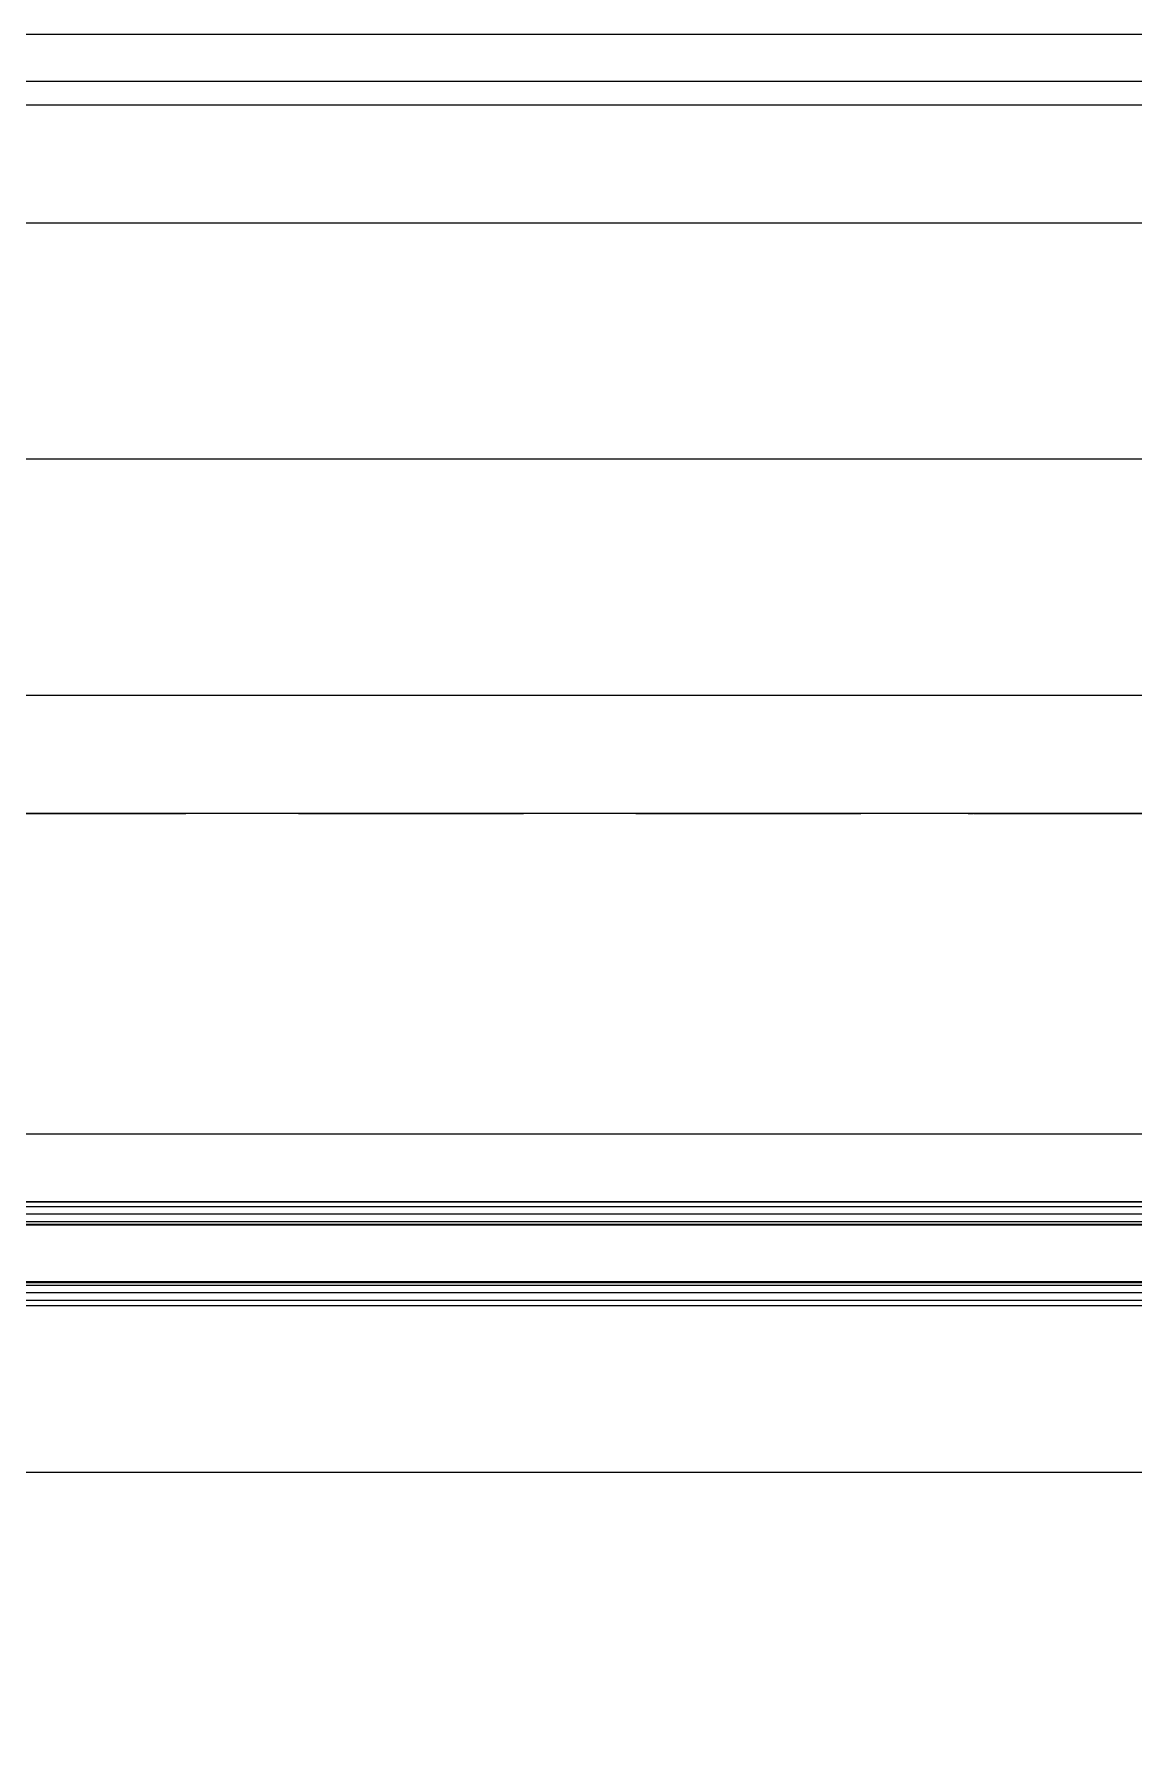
# Model space of a CAD drawing. Header units: inches. Extents: x 21 to 32698, y 13 to 3712.
# Drawn here: x 11904.7 to 11927.97, y 2562.11 to 2598.58 of the extents above; entities that cross this region are included whole.
import ezdxf

# ---------------------------------------------------------------- set-up
doc = ezdxf.new("R2010")
doc.units = ezdxf.units.IN
doc.header["$MEASUREMENT"] = 0
doc.set_wipeout_variables(frame=1)
doc.linetypes.add('DOT', pattern=[6.349999999999998, 0, -6.349999999999998])
doc.linetypes.add('IMPORT-HIDDEN2', pattern=[47.625, 31.75, -15.875])
for name, color, linetype, lineweight in [('Z_MİM_-KM-BEAM-RAY', 8, 'DOT', 25), ('Z_MİM_-KM-GLAZ', 8, 'Continuous', 25), ('Z_MİM_-KM-GLAZ-1', 8, 'Continuous', 25), ('Z_MİM_-KM-GLAZ-CURT', 8, 'Continuous', 25), ('Z_MİM_-KM-IZO-THERMAL', 8, 'Continuous', 25), ('Z_MİM_-KM-IZO-THERMAL-ROCKWOOL', 8, 'BATTING', 25), ('Z_MİM_-KM-PAINT', 8, 'Continuous', 25), ('Z_MİM_-KM-RAY-1', 8, 'IMPORT-HIDDEN2', 25), ('Z_MİM_-KM-WALL-PL', 8, 'Continuous', 25), ('Z_MİM_-KM-WALL-PLASTER', 8, 'Continuous', 25), ('Z_MİM_aksesuar_k', 8, 'Continuous', 25)]:
    doc.layers.add(name, color=color, linetype=linetype, lineweight=lineweight)
doc.linetypes.add('BATTING', pattern='A,0.00254,-2.54,[134,ltypeshp.shx,S=2.54,R=0,X=-2.54,Y=0],-5.08,[134,ltypeshp.shx,S=2.54,R=180,X=2.54,Y=0],-2.54', length=10.16254)

# ---------------------------------------------------------------- blocks, each defined once
blk = doc.blocks.new('*U295')
blk.add_wipeout([(-15.00000000051476, 16.500000005396572), (115.00000000017825, 16.5000000058767), (114.9999999998854, -39.99960520701825), (-15.00000000026921, -39.99960520749846)])
at = {"layer": 'Z_MİM_-KM-GLAZ-1'}
for p, q in [((-3.355941462707049, -6.784391611183295), (103.4276899645465, -6.784391611183306)), ((-3.427689964886666, -13.95439161117791), (103.4276899645465, -13.95439161117792))]:
    blk.add_line(p, q, dxfattribs=at)
at = {"layer": 'Z_MİM_-KM-GLAZ-CURT'}
blk.add_lwpolyline([(115.0000000001764, 15.00000000078357), (115.0000000001764, 16.50000000587674), (-15.00000000051476, 16.50000000539654), (-15.00000000051476, 15.00000000493088)], dxfattribs=at)
at = {"layer": 'Z_MİM_-KM-RAY-1', "ltscale": 0.15}
blk.add_lwpolyline([(-15.00000000038381, 5.660711e-09), (115.0000000000127, 5.6606968e-09)], dxfattribs=at)
at = {"layer": 'Z_MİM_aksesuar_k'}
for p, q in [((100.228370364257, -8.224391611196548), (-4.400837241841144, -8.224391611196651)), ((-4.400837241841144, -8.224391611196651), (100.228370364257, -8.224391611196548)), ((100.228370364257, -8.332556846642543), (-4.400837241841144, -8.332556846642646)), ((100.228370364257, -8.491306846632137), (-4.400837241841144, -8.491306846632241)), ((100.228370364257, -8.650056846647201), (-4.400837241841144, -8.650056846647187)), ((100.228370364257, -8.708806846660078), (-4.400837241841144, -8.708806846660181)), ((100.228370364257, -8.724391611196548), (-4.400837241841144, -8.724391611196538)), ((100.228370364257, -9.924391611197274), (-4.400837241841144, -9.924391611197377)), ((100.228370364257, -9.939976375733746), (-4.400837241841144, -9.939976375733737)), ((100.228370364257, -9.998726375724797), (-4.400837241841144, -9.998726375724901)), ((100.228370364257, -10.15747637571439), (-4.400837241841144, -10.15747637571449)), ((100.228370364257, -10.31622637572945), (-4.400837241841144, -10.31622637572955)), ((-4.400837241841144, -10.42439161119726), (100.228370364257, -10.42439161119727))]:
    blk.add_line(p, q, dxfattribs=at)
blk = doc.blocks.new('-KM_Kiriş İzi-1K')
at = {"layer": 'Z_MİM_-KM-BEAM-RAY'}
blk.add_line((1979.999542236328, 1600.000858306884), (2679.998874664307, 1600.000858306884), dxfattribs=at)

msp = doc.modelspace()

# ---------------------------------------------------------------- block references
at = {"layer": 'Z_MİM_-KM-GLAZ', "ltscale": 1.5}
msp.add_blockref('*U295', (11896.71292419781, 2582.083724848142), dxfattribs=at)

# ---------------------------------------------------------------- next in the draw order: linework, layer by layer
at = {"layer": 'Z_MİM_-KM-IZO-THERMAL'}
msp.add_lwpolyline([(11329.21380157811, 1162.158650810004), (11329.21380157811, 969.5831087493367), (12844.21488399846, 969.5831087493367), (12844.21488399846, 2594.584265079446), (9029.214802936147, 2594.584265079446), (9029.214802936147, 1624.583233919091), (9319.214049533437, 1624.583233919091), (9319.214049533437, 969.583108823979), (10654.21387310369, 969.5831008522473), (10654.21387310369, 1161.831515063127)], dxfattribs=at)
at = {"layer": 'Z_MİM_-KM-IZO-THERMAL-ROCKWOOL', "ltscale": 0.45}
msp.add_lwpolyline([(11334.21380157811, 1162.158650810004), (11334.21380157811, 974.5831087493368), (12839.21488399846, 974.5831087493368), (12839.21488399846, 2589.584265079445), (9034.214802936143, 2589.584265079445), (9034.214802936143, 1629.583233919091), (9324.214049533435, 1629.583233919091), (9324.214049533435, 974.5831087941223), (10649.21387310369, 974.583100882104), (10649.21387310369, 1161.831515063127)], dxfattribs=at)
at = {"layer": 'Z_MİM_-KM-PAINT'}
msp.add_lwpolyline([(11326.21380157811, 1162.158650810004), (11326.21380157811, 966.5831087493367), (12847.21488399846, 966.5831087493367), (12847.21488399846, 2597.584265079445), (9026.214802936147, 2597.584265079445), (9026.214802936147, 1621.58323391909), (9316.214049533437, 1621.58323391909), (9316.214049533437, 966.5831088418925), (10657.21387310369, 966.5831008343337), (10657.21387310369, 1161.831515063127)], dxfattribs=at)
at = {"layer": 'Z_MİM_-KM-WALL-PL'}
msp.add_lwpolyline([(11341.71380157811, 1162.158650810004), (11341.71380157811, 982.0831087493367), (12831.71488399846, 982.0831087493367), (12831.71488399846, 2582.084265079445), (9041.714802936143, 2582.084265079445), (9041.714802936143, 1637.083233919091), (9331.714049533435, 1637.083233919091), (9331.714049533435, 982.0831087493367), (10641.71387310369, 982.0831009268891), (10641.71387310369, 1161.831515063127)], dxfattribs=at)
at = {"layer": 'Z_MİM_-KM-WALL-PLASTER'}
for points in [[(11326.71380157811, 1162.158650810004), (11326.71380157811, 967.0831087493366), (12846.71488399846, 967.0831087493366), (12846.71488399846, 2597.084265079445), (9026.714802936143, 2597.084265079445), (9026.714802936143, 1622.083233919091), (9316.714049533435, 1622.083233919091), (9316.714049533435, 967.0831088389057), (10656.71387310369, 967.0831008373204), (10656.71387310369, 1161.831515063127)], [(11339.21380157811, 1162.158650810004), (11339.21380157811, 979.5831087493366), (12834.21488399846, 979.5831087493366), (12834.21488399846, 2584.584265079445), (9039.214802936147, 2584.584265079445), (9039.214802936147, 1634.583233919091), (9329.214049533437, 1634.583233919091), (9329.214049533437, 979.5831087642651), (10644.21387310369, 979.5831009119607), (10644.21387310369, 1161.831515063127)]]:
    msp.add_lwpolyline(points, dxfattribs=at)

# ---------------------------------------------------------------- next in the draw order: block references
at = {"layer": 'Z_MİM_-KM-BEAM-RAY'}
msp.add_blockref('-KM_Kiriş İzi-1K', (9331.714049533442, 982.0831087493367), dxfattribs=at)

doc.saveas('drawing.dxf')
